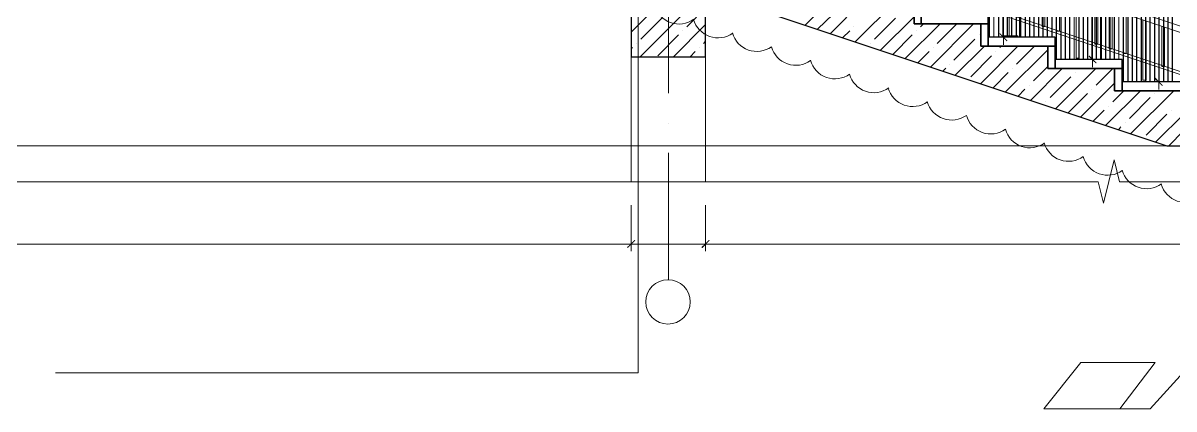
# Model space of a CAD drawing. Header units: millimetres. Extents: x -356862 to 418287, y 0 to 839748.
# Drawn here: x 381938 to 389851, y 779878 to 782532 of the extents above; entities that cross this region are included whole.
import ezdxf

# ---------------------------------------------------------------- set-up
doc = ezdxf.new("R2010")
doc.units = ezdxf.units.MM
doc.layers.add('PDF _Геометрия', color=7, linetype='Continuous', true_color=0xbababa)
doc.layers.add('PDF _Сплошная заливка', color=7, linetype='Continuous', true_color=0xf50000)

msp = doc.modelspace()

# ---------------------------------------------------------------- linework, layer by layer
at = {"layer": 'PDF _Геометрия', "color": 150, "lineweight": 30, "true_color": 0x0080ff}
for points in [[(386630.6371, 786117.1975), (389904.0391, 786117.1975), (389904.0391, 790085.548), (389904.0391, 782125.0326), (389494.8639, 782127.1975), (389494.8639, 782280.9089), (389033.7299, 782280.9089), (389033.7299, 782434.6202), (388574.7608, 782434.6202), (388574.7608, 782588.3315), (388113.6268, 782588.3315), (388113.6268, 782739.8779), (387654.6577, 782739.8779), (387654.6577, 782893.5893), (387193.5237, 782893.5893), (387193.5237, 783047.3006), (386732.3897, 783047.3006), (386732.3897, 783201.012), (386630.6371, 783201.012), (386630.6371, 785370.2903), (386630.6371, 790085.548), (389904.0391, 790085.548)], [(388791.2556, 782434.6202), (388791.2556, 790085.548)], [(389347.6474, 782280.9089), (389347.6474, 786342.3522)]]:
    msp.add_lwpolyline(points, dxfattribs=at)
at = {"layer": 'PDF _Геометрия', "color": 254, "lineweight": 5, "true_color": 0xdcdcdc}
for points in [[(388581.2556, 782434.6202), (388581.2556, 790085.548)], [(388611.5649, 782434.6202), (388611.5649, 790085.548)], [(388646.2041, 782434.6202), (388646.2041, 790085.548)], [(388676.5134, 782434.6202), (388676.5134, 790085.548)], [(388706.8227, 782434.6202), (388706.8227, 790085.548)], [(388734.967, 782434.6202), (388734.967, 790085.548)], [(388765.2763, 782434.6202), (388765.2763, 790085.548)], [(388795.5855, 782434.6202), (388795.5855, 790085.548)], [(388830.2247, 782434.6202), (388830.2247, 790085.548)], [(388860.534, 782434.6202), (388860.534, 790085.548)], [(388890.8433, 782434.6202), (388890.8433, 790085.548)], [(388918.9876, 782434.6202), (388918.9876, 790085.548)], [(388949.2969, 782434.6202), (388949.2969, 790085.548)], [(389808.7814, 782125.0326), (389808.7814, 790085.548)], [(389839.0907, 782125.0326), (389839.0907, 790085.548)], [(388979.6062, 782434.6202), (388979.6062, 786342.3522)], [(389014.2453, 782434.6202), (389014.2453, 786342.3522)], [(389044.5546, 782280.9089), (389044.5546, 786342.3522)], [(389074.8639, 782280.9089), (389074.8639, 786342.3522)], [(389103.0082, 782280.9089), (389103.0082, 786342.3522)], [(389133.3175, 782280.9089), (389133.3175, 786342.3522)], [(389165.7917, 782280.9089), (389165.7917, 786342.3522)], [(389198.266, 782280.9089), (389198.266, 786342.3522)], [(389228.5752, 782280.9089), (389228.5752, 786342.3522)], [(389256.7196, 782280.9089), (389256.7196, 786342.3522)], [(389287.0288, 782280.9089), (389287.0288, 786342.3522)], [(389317.3381, 782280.9089), (389317.3381, 786342.3522)], [(389351.9773, 782280.9089), (389351.9773, 786342.3522)], [(389382.2866, 782280.9089), (389382.2866, 786342.3522)], [(389412.5959, 782280.9089), (389412.5959, 786342.3522)], [(389440.7402, 782280.9089), (389440.7402, 786342.3522)], [(389471.0495, 782280.9089), (389471.0495, 786342.3522)], [(389501.3587, 782127.1975), (389501.3587, 786342.3522)], [(389535.9979, 782127.1975), (389535.9979, 786342.3522)], [(389566.3072, 782127.1975), (389566.3072, 786342.3522)], [(389596.6165, 782127.1975), (389596.6165, 786342.3522)], [(389624.7608, 782127.1975), (389624.7608, 786342.3522)], [(389655.0701, 782127.1975), (389655.0701, 786342.3522)], [(389685.3794, 782125.0326), (389685.3794, 786342.3522)], [(389720.0185, 782125.0326), (389720.0185, 786342.3522)], [(389750.3278, 782125.0326), (389750.3278, 786342.3522)], [(389780.6371, 782125.0326), (389780.6371, 786342.3522)]]:
    msp.add_lwpolyline(points, dxfattribs=at)
for points in [[(388583.4206, 790085.548), (388583.4206, 782434.6202)], [(388613.7299, 790085.548), (388613.7299, 782434.6202)], [(388644.0391, 790085.548), (388644.0391, 782434.6202)], [(388674.3484, 790085.548), (388674.3484, 782434.6202)], [(388704.6577, 790085.548), (388704.6577, 782434.6202)], [(388737.1319, 790085.548), (388737.1319, 782434.6202)], [(388767.4412, 790085.548), (388767.4412, 782434.6202)], [(388797.7505, 790085.548), (388797.7505, 782434.6202)], [(388828.0598, 790085.548), (388828.0598, 782434.6202)], [(388858.369, 790085.548), (388858.369, 782434.6202)], [(388888.6783, 790085.548), (388888.6783, 782434.6202)], [(388921.1526, 790085.548), (388921.1526, 782434.6202)], [(388951.4618, 790085.548), (388951.4618, 782434.6202)], [(389810.9464, 790085.548), (389810.9464, 782125.0326)], [(389841.2556, 790085.548), (389841.2556, 782125.0326)], [(388981.7711, 786342.3522), (388981.7711, 782434.6202)], [(389012.0804, 786342.3522), (389012.0804, 782434.6202)], [(389042.3897, 786342.3522), (389042.3897, 782280.9089)], [(389072.6989, 786342.3522), (389072.6989, 782280.9089)], [(389105.1732, 786342.3522), (389105.1732, 782280.9089)], [(389135.4824, 786342.3522), (389135.4824, 782280.9089)], [(389165.7917, 786342.3522), (389165.7917, 782280.9089)], [(389196.101, 786342.3522), (389196.101, 782280.9089)], [(389226.4103, 786342.3522), (389226.4103, 782280.9089)], [(389258.8845, 786342.3522), (389258.8845, 782280.9089)], [(389289.1938, 786342.3522), (389289.1938, 782280.9089)], [(389319.5031, 786342.3522), (389319.5031, 782280.9089)], [(389349.8123, 786342.3522), (389349.8123, 782280.9089)], [(389380.1216, 786342.3522), (389380.1216, 782280.9089)], [(389410.4309, 786342.3522), (389410.4309, 782280.9089)], [(389442.9051, 786342.3522), (389442.9051, 782280.9089)], [(389473.2144, 786342.3522), (389473.2144, 782280.9089)], [(389503.5237, 786342.3522), (389503.5237, 782127.1975)], [(389533.833, 786342.3522), (389533.833, 782127.1975)], [(389564.1422, 786342.3522), (389564.1422, 782127.1975)], [(389594.4515, 786342.3522), (389594.4515, 782127.1975)], [(389626.9257, 786342.3522), (389626.9257, 782127.1975)], [(389657.235, 786342.3522), (389657.235, 782127.1975)], [(389687.5443, 786342.3522), (389687.5443, 782125.0326)], [(389717.8536, 786342.3522), (389717.8536, 782125.0326)], [(389748.1629, 786342.3522), (389748.1629, 782125.0326)], [(389778.4721, 786342.3522), (389778.4721, 782125.0326)]]:
    msp.add_lwpolyline(points, close=True, dxfattribs=at)
at = {"layer": 'PDF _Геометрия', "lineweight": 5}
for points in [[(390412.802, 782293.8986), (390419.2969, 782313.3831), (390425.7917, 782332.8676), (377576.8227, 786615.1357), (377570.3278, 786595.6511), (377563.833, 786576.1666)], [(377743.5237, 786249.2594), (377743.5237, 786227.6099), (390609.8123, 781938.847), (390609.8123, 781960.4965)]]:
    msp.add_lwpolyline(points, close=True, dxfattribs=at)
at = {"layer": 'PDF _Геометрия', "color": 7, "lineweight": 30}
for points in [[(377936.2041, 785643.0738), (389802.2866, 781687.713), (390365.1732, 781687.713)], [(389904.0391, 782066.579), (389442.9051, 782066.579), (389442.9051, 782218.1254), (388983.9361, 782218.1254), (388983.9361, 782371.8367), (388522.802, 782371.8367), (388522.802, 782525.548), (388063.833, 782525.548), (388063.833, 782679.2594)]]:
    msp.add_lwpolyline(points, dxfattribs=at)
at = {"layer": 'PDF _Геометрия', "color": 7, "lineweight": 18}
for points in [[(388678.6783, 783815.8573), (388678.6783, 782382.6614)], [(389291.3587, 782228.9501), (389291.3587, 783815.8573)], [(389745.9979, 783815.8573), (389745.9979, 782075.2388)], [(388626.7196, 782434.6202), (388730.6371, 782434.6202)], [(389295.6886, 782280.9089), (389241.5649, 782280.9089)], [(389802.2866, 782127.1975), (389696.2041, 782127.1975)], [(386171.668, 781012.2491), (381159.8123, 781012.2491)], [(386682.5959, 781012.2491), (386067.7505, 781012.2491)], [(389955.9979, 781012.2491), (386580.8433, 781012.2491)]]:
    msp.add_lwpolyline(points, dxfattribs=at)
at = {"layer": 'PDF _Геометрия', "color": 251, "lineweight": 20, "true_color": 0x545454}
msp.add_lwpolyline([(386167.3381, 783389.3625), (386167.3381, 783363.3831), (386167.3381, 780126.7852), (386074.2453, 780126.7852), (382162.1835, 780126.7852)], dxfattribs=at)
at = {"layer": 'PDF _Геометрия', "color": 7, "lineweight": 30}
for points in [[(386119.7093, 783140.3934), (386119.7093, 782300.3934), (386630.6371, 782300.3934), (386630.6371, 783140.3934)], [(388113.6268, 782525.548), (388113.6268, 782679.2594), (388063.833, 782679.2594), (388063.833, 782525.548)], [(388574.7608, 782588.3315), (388113.6268, 782588.3315), (388113.6268, 782525.548), (388574.7608, 782525.548)], [(388574.7608, 782371.8367), (388574.7608, 782525.548), (388522.802, 782525.548), (388522.802, 782371.8367)], [(389033.7299, 782434.6202), (388574.7608, 782434.6202), (388574.7608, 782371.8367), (389033.7299, 782371.8367)], [(389033.7299, 782218.1254), (389033.7299, 782371.8367), (388983.9361, 782371.8367), (388983.9361, 782218.1254)], [(389494.8639, 782280.9089), (389033.7299, 782280.9089), (389033.7299, 782218.1254), (389494.8639, 782218.1254)], [(389494.8639, 782066.579), (389494.8639, 782218.1254), (389442.9051, 782218.1254), (389442.9051, 782066.579)], [(389955.9979, 782127.1975), (389494.8639, 782127.1975), (389494.8639, 782066.579), (389955.9979, 782066.579)]]:
    msp.add_lwpolyline(points, close=True, dxfattribs=at)
at = {"layer": 'PDF _Геометрия', "color": 7, "lineweight": 9}
for points in [[(386375.1732, 782049.2594), (386375.1732, 783071.1151)], [(386119.7093, 782300.3934), (386119.7093, 781687.713), (386119.7093, 781440.9089)], [(386630.6371, 781440.9089), (386630.6371, 782300.3934)], [(386375.1732, 781843.5893), (386375.1732, 781843.5893)], [(381683.7299, 781687.713), (389802.2866, 781687.713)], [(386375.1732, 780765.445), (386375.1732, 781640.0841)]]:
    msp.add_lwpolyline(points, dxfattribs=at)
at = {"layer": 'PDF _Геометрия', "lineweight": 5}
for points in [[(386119.7093, 782469.2594), (386630.6371, 782980.1872)], [(388717.6474, 782443.28), (388717.6474, 782858.9501)], [(388737.1319, 782443.28), (388737.1319, 782850.2903)], [(387314.7608, 782516.8882), (387602.6989, 782804.8264)], [(388964.4515, 782774.5171), (388964.4515, 782508.2285), (388944.967, 782508.2285), (388944.967, 782783.1769)], [(386180.3278, 782300.3934), (386630.6371, 782750.7027)], [(389064.0391, 782742.0429), (389064.0391, 782475.7542), (389042.3897, 782475.7542), (389042.3897, 782750.7027)], [(389198.266, 782698.7439), (389198.266, 782289.5687), (389178.7814, 782289.5687), (389178.7814, 782705.2388)], [(386502.9051, 782506.0635), (386630.6371, 782635.9604)], [(387487.9567, 782458.4346), (387706.6165, 782679.2594)], [(387658.9876, 782402.146), (387938.266, 782679.2594)], [(389328.1629, 782655.445), (389328.1629, 782386.9913), (389306.5134, 782386.9913), (389306.5134, 782661.9398)], [(389425.5855, 782622.9707), (389425.5855, 782354.5171), (389406.101, 782354.5171), (389406.101, 782629.4656)], [(386186.8227, 782421.6305), (386329.7093, 782564.5171)], [(387401.3587, 782488.7439), (387507.4412, 782592.6614)], [(387793.2144, 782421.6305), (387936.101, 782564.5171)], [(387832.1835, 782343.6924), (388063.833, 782575.3419)], [(389523.0082, 782590.4965), (389523.0082, 782322.0429), (389503.5237, 782322.0429), (389503.5237, 782596.9913)], [(389659.4, 782545.0326), (389659.4, 782138.0223), (389637.7505, 782138.0223), (389637.7505, 782551.5274)], [(386409.8123, 782300.3934), (386630.6371, 782521.2181)], [(386472.5959, 782477.9192), (386472.5959, 782477.9192)], [(387572.3897, 782430.2903), (387622.1835, 782477.9192)], [(387650.3278, 782506.0635), (387650.3278, 782506.0635)], [(388003.2144, 782287.4037), (388243.5237, 782525.548)], [(388081.1526, 782477.9192), (388081.1526, 782477.9192)], [(388109.2969, 782506.0635), (388128.7814, 782525.548)], [(388176.4103, 782228.9501), (388473.0082, 782525.548)], [(388224.0391, 782391.3212), (388358.266, 782525.548)], [(389787.1319, 782501.7336), (389787.1319, 782233.28), (389767.6474, 782233.28), (389767.6474, 782508.2285)], [(386156.5134, 782391.3212), (386156.5134, 782391.3212)], [(386301.5649, 782306.8882), (386444.4515, 782449.7748)], [(386617.6474, 782391.3212), (386630.6371, 782406.4759)], [(387765.0701, 782391.3212), (387765.0701, 782391.3212)], [(387918.7814, 782315.548), (388050.8433, 782449.7748)], [(388338.7814, 782276.579), (388481.668, 782421.6305)], [(388511.9773, 782449.7748), (388511.9773, 782449.7748)], [(388676.5134, 782434.6202), (388676.5134, 782443.28), (388778.266, 782443.28), (388778.266, 782434.6202)], [(386119.7093, 782354.5171), (386128.369, 782363.1769)], [(386524.5546, 782300.3934), (386559.1938, 782335.0326)], [(386587.3381, 782363.1769), (386587.3381, 782363.1769)], [(388089.8123, 782257.0944), (388167.7505, 782335.0326)], [(388195.8948, 782363.1769), (388195.8948, 782363.1769)], [(388347.4412, 782172.6614), (388548.7814, 782371.8367)], [(388453.5237, 782161.8367), (388596.4103, 782306.8882)], [(388520.6371, 782114.2078), (388778.266, 782371.8367)], [(388626.7196, 782335.0326), (388626.7196, 782335.0326)], [(388654.8639, 782363.1769), (388663.5237, 782371.8367)], [(388693.833, 782057.9192), (388983.9361, 782348.0223)], [(388769.6062, 782248.4346), (388893.0082, 782371.8367)], [(388263.0082, 782200.8058), (388282.4928, 782220.2903)], [(388310.6371, 782248.4346), (388310.6371, 782248.4346)], [(388741.4618, 782220.2903), (388741.4618, 782220.2903)], [(388864.8639, 781999.4656), (389083.5237, 782218.1254)], [(388884.3484, 782133.6924), (388983.9361, 782233.28)], [(389038.0598, 781943.1769), (389313.0082, 782218.1254)], [(389315.1732, 782105.548), (389429.9154, 782218.1254)], [(388607.235, 782086.0635), (388711.1526, 782192.146)], [(388999.0907, 782018.9501), (389141.9773, 782161.8367)], [(389172.2866, 782192.146), (389172.2866, 782192.146)], [(388778.266, 782027.6099), (388825.8948, 782077.4037)], [(388856.2041, 782105.548), (388856.2041, 782105.548)], [(389209.0907, 781884.7233), (389442.9051, 782118.5377)], [(389287.0288, 782077.4037), (389287.0288, 782077.4037)], [(389382.2866, 781828.4346), (389620.4309, 782066.579)], [(389429.9154, 781990.8058), (389505.6886, 782066.579)], [(389553.3175, 781769.981), (389849.9154, 782066.579)], [(388970.9464, 781990.8058), (388970.9464, 781990.8058)], [(389122.4928, 781912.8676), (389256.7196, 782047.0944)], [(389544.6577, 781876.0635), (389687.5443, 782018.9501)], [(389717.8536, 782047.0944), (389717.8536, 782047.0944)], [(389295.6886, 781856.579), (389371.4618, 781932.3522)], [(389401.7711, 781960.4965), (389401.7711, 781960.4965)], [(389659.4, 781761.3212), (389802.2866, 781904.2078)], [(389726.5134, 781713.6924), (389925.6886, 781912.8676)], [(389832.5959, 781932.3522), (389832.5959, 781932.3522)], [(389516.5134, 781845.7542), (389516.5134, 781845.7542)], [(389468.8845, 781798.1254), (389486.2041, 781817.6099)], [(389815.2763, 781687.713), (389917.0288, 781789.4656)]]:
    msp.add_lwpolyline(points, dxfattribs=at)
at = {"layer": 'PDF _Геометрия', "color": 7, "lineweight": 5}
for points in [[(386119.7093, 781687.713), (386119.7093, 782300.3934)], [(386630.6371, 782300.3934), (386630.6371, 781687.713)], [(397212.9051, 781440.9089), (397124.1422, 781440.9089), (389477.5443, 781440.9089), (389440.7402, 781590.2903), (389367.1319, 781293.6924), (389330.3278, 781440.9089), (381683.7299, 781440.9089), (381594.967, 781440.9089)]]:
    msp.add_lwpolyline(points, dxfattribs=at)
at = {"layer": 'PDF _Геометрия', "color": 7, "lineweight": 18}
for points in [[(386119.7093, 780962.4553), (386119.7093, 781278.5377)], [(386630.6371, 780962.4553), (386630.6371, 781278.5377)]]:
    msp.add_lwpolyline(points, close=True, dxfattribs=at)
at = {"layer": 'PDF _Геометрия', "color": 1, "lineweight": 20}
msp.add_lwpolyline([(390611.9773, 780895.3419), (390603.3175, 780886.6821), (389687.5443, 779877.8161), (389432.0804, 779877.8161), (389191.7711, 779877.8161)], dxfattribs=at)
msp.add_lwpolyline([(388955.7917, 779877.8161), (389479.7093, 779877.8161), (389722.1835, 780198.2285), (389211.2556, 780198.2285)], close=True, dxfattribs=at)
at = {"layer": 'PDF _Геометрия', "color": 7, "lineweight": 20}
msp.add_circle((386372.3453, 780614.0505), 152.6288, dxfattribs=at)
at = {"layer": 'PDF _Геометрия', "color": 1, "lineweight": 20}
for centre in [(386448.1207, 782698.9818), (386716.5853, 782603.7196), (386982.885, 782510.6224), (387251.3496, 782415.3625), (387519.8142, 782322.2653), (387788.2788, 782227.0032), (388054.5785, 782131.741), (388323.0431, 782038.646), (388591.5078, 781943.3839), (388859.9724, 781848.1218), (389126.272, 781755.0246), (389394.7367, 781659.7647), (389663.2013, 781566.6675), (389931.6637, 781471.4053)]:
    msp.add_arc(centre, 174.2783, 195.58959332, 305.59019508, dxfattribs=at)
at = {"layer": 'PDF _Сплошная заливка', "color": 7, "transparency": 33554559}
for points in [[(388654.8639, 782462.7645), (388650.534, 782456.2697), (388706.8227, 782410.8058)], [(388650.534, 782456.2697), (388706.8227, 782410.8058), (388702.4928, 782406.4759)], [(389269.7093, 782309.0532), (389263.2144, 782302.5584), (389319.5031, 782257.0944)], [(389263.2144, 782302.5584), (389319.5031, 782257.0944), (389315.1732, 782252.7645)], [(389724.3484, 782155.3419), (389717.8536, 782148.847), (389774.1422, 782103.3831)], [(389717.8536, 782148.847), (389774.1422, 782103.3831), (389769.8123, 782099.0532)], [(386143.5237, 781040.3934), (386095.8948, 780984.1047), (386091.5649, 780990.5996)], [(386091.5649, 780990.5996), (386095.8948, 780984.1047), (386143.5237, 781040.3934)], [(386147.8536, 781036.0635), (386143.5237, 781040.3934), (386095.8948, 780984.1047)], [(386095.8948, 780984.1047), (386143.5237, 781040.3934), (386147.8536, 781036.0635)], [(386654.4515, 781040.3934), (386608.9876, 780984.1047), (386602.4928, 780990.5996)], [(386602.4928, 780990.5996), (386608.9876, 780984.1047), (386654.4515, 781040.3934)], [(386658.7814, 781036.0635), (386654.4515, 781040.3934), (386608.9876, 780984.1047)], [(386608.9876, 780984.1047), (386654.4515, 781040.3934), (386658.7814, 781036.0635)]]:
    msp.add_solid(points, dxfattribs=at)

doc.saveas('drawing.dxf')
